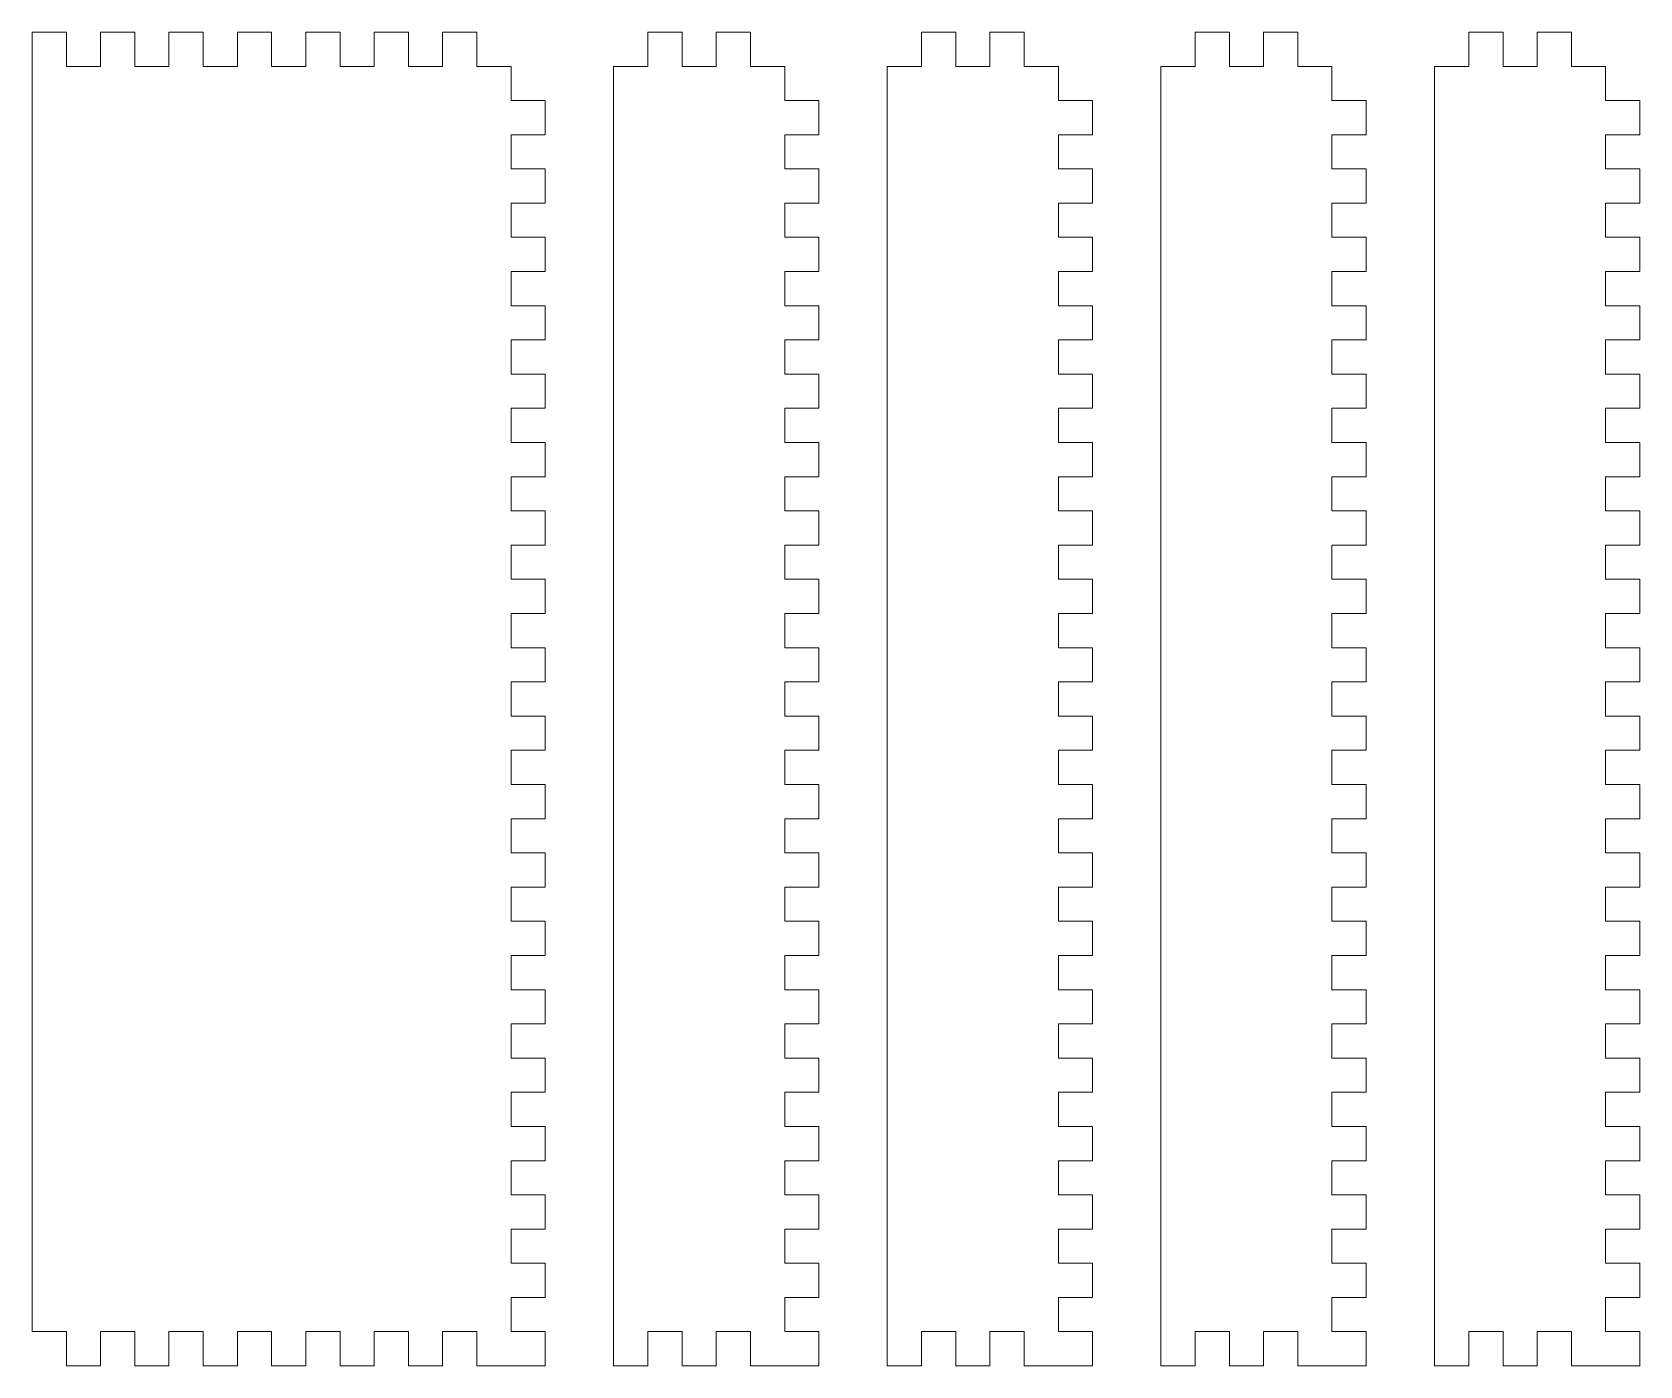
# Model space of a CAD drawing. Header units: centimetres. Extents: x -29.6 to 15.4, y -14.5 to 14.3.
# Drawn here: x -29.58 to -12.66, y -14.51 to -0.47 of the extents above; entities that cross this region are included whole.
import ezdxf

# ---------------------------------------------------------------- set-up
doc = ezdxf.new("R2010")
doc.units = ezdxf.units.CM
doc.header["$MEASUREMENT"] = 0

msp = doc.modelspace()

# ---------------------------------------------------------------- linework, layer by layer
at = {"lineweight": 9}
for points in [[(-29.21691, -0.46934), (-29.21691, -0.46934), (-29.57692, -0.46934), (-29.57692, -0.46934)], [(-29.57692, -0.46934), (-29.57692, -0.46934), (-29.57692, -14.14942), (-29.57692, -14.14942)], [(-29.21691, -0.82934), (-29.21691, -0.82934), (-29.21691, -0.46934), (-29.21691, -0.46934)], [(-28.49691, -0.46934), (-28.49691, -0.46934), (-28.85691, -0.46934), (-28.85691, -0.46934)], [(-28.85691, -0.46934), (-28.85691, -0.46934), (-28.85691, -0.82934), (-28.85691, -0.82934)], [(-28.49691, -0.82934), (-28.49691, -0.82934), (-28.49691, -0.46934), (-28.49691, -0.46934)], [(-27.7769, -0.46934), (-27.7769, -0.46934), (-28.13691, -0.46934), (-28.13691, -0.46934)], [(-28.13691, -0.46934), (-28.13691, -0.46934), (-28.13691, -0.82934), (-28.13691, -0.82934)], [(-27.7769, -0.82934), (-27.7769, -0.82934), (-27.7769, -0.46934), (-27.7769, -0.46934)], [(-27.0569, -0.46934), (-27.0569, -0.46934), (-27.4169, -0.46934), (-27.4169, -0.46934)], [(-27.4169, -0.46934), (-27.4169, -0.46934), (-27.4169, -0.82934), (-27.4169, -0.82934)], [(-27.0569, -0.82934), (-27.0569, -0.82934), (-27.0569, -0.46934), (-27.0569, -0.46934)], [(-26.3369, -0.46934), (-26.3369, -0.46934), (-26.6969, -0.46934), (-26.6969, -0.46934)], [(-26.6969, -0.46934), (-26.6969, -0.46934), (-26.6969, -0.82934), (-26.6969, -0.82934)], [(-26.3369, -0.82934), (-26.3369, -0.82934), (-26.3369, -0.46934), (-26.3369, -0.46934)], [(-25.61689, -0.46934), (-25.61689, -0.46934), (-25.97689, -0.46934), (-25.97689, -0.46934)], [(-25.97689, -0.46934), (-25.97689, -0.46934), (-25.97689, -0.82934), (-25.97689, -0.82934)], [(-25.61689, -0.82934), (-25.61689, -0.82934), (-25.61689, -0.46934), (-25.61689, -0.46934)], [(-24.89689, -0.46934), (-24.89689, -0.46934), (-25.25689, -0.46934), (-25.25689, -0.46934)], [(-25.25689, -0.46934), (-25.25689, -0.46934), (-25.25689, -0.82934), (-25.25689, -0.82934)], [(-24.89689, -0.82934), (-24.89689, -0.82934), (-24.89689, -0.46934), (-24.89689, -0.46934)], [(-22.73687, -0.46934), (-22.73687, -0.46934), (-23.09687, -0.46934), (-23.09687, -0.46934)], [(-23.09687, -0.46934), (-23.09687, -0.46934), (-23.09687, -0.82934), (-23.09687, -0.82934)], [(-22.73687, -0.82934), (-22.73687, -0.82934), (-22.73687, -0.46934), (-22.73687, -0.46934)], [(-22.01687, -0.46934), (-22.01687, -0.46934), (-22.37687, -0.46934), (-22.37687, -0.46934)], [(-22.37687, -0.46934), (-22.37687, -0.46934), (-22.37687, -0.82934), (-22.37687, -0.82934)], [(-22.01687, -0.82934), (-22.01687, -0.82934), (-22.01687, -0.46934), (-22.01687, -0.46934)], [(-19.85685, -0.46934), (-19.85685, -0.46934), (-20.21686, -0.46934), (-20.21686, -0.46934)], [(-20.21686, -0.46934), (-20.21686, -0.46934), (-20.21686, -0.82934), (-20.21686, -0.82934)], [(-19.85685, -0.82934), (-19.85685, -0.82934), (-19.85685, -0.46934), (-19.85685, -0.46934)], [(-19.13685, -0.46934), (-19.13685, -0.46934), (-19.49685, -0.46934), (-19.49685, -0.46934)], [(-19.49685, -0.46934), (-19.49685, -0.46934), (-19.49685, -0.82934), (-19.49685, -0.82934)], [(-19.13685, -0.82934), (-19.13685, -0.82934), (-19.13685, -0.46934), (-19.13685, -0.46934)], [(-16.97684, -0.46934), (-16.97684, -0.46934), (-17.33684, -0.46934), (-17.33684, -0.46934)], [(-17.33684, -0.46934), (-17.33684, -0.46934), (-17.33684, -0.82934), (-17.33684, -0.82934)], [(-16.97684, -0.82934), (-16.97684, -0.82934), (-16.97684, -0.46934), (-16.97684, -0.46934)], [(-16.25683, -0.46934), (-16.25683, -0.46934), (-16.61683, -0.46934), (-16.61683, -0.46934)], [(-16.61683, -0.46934), (-16.61683, -0.46934), (-16.61683, -0.82934), (-16.61683, -0.82934)], [(-16.25683, -0.82934), (-16.25683, -0.82934), (-16.25683, -0.46934), (-16.25683, -0.46934)], [(-14.09682, -0.46934), (-14.09682, -0.46934), (-14.45682, -0.46934), (-14.45682, -0.46934)], [(-14.45682, -0.46934), (-14.45682, -0.46934), (-14.45682, -0.82934), (-14.45682, -0.82934)], [(-14.09682, -0.82934), (-14.09682, -0.82934), (-14.09682, -0.46934), (-14.09682, -0.46934)], [(-13.37681, -0.46934), (-13.37681, -0.46934), (-13.73682, -0.46934), (-13.73682, -0.46934)], [(-13.73682, -0.46934), (-13.73682, -0.46934), (-13.73682, -0.82934), (-13.73682, -0.82934)], [(-13.37681, -0.82934), (-13.37681, -0.82934), (-13.37681, -0.46934), (-13.37681, -0.46934)], [(-28.85691, -0.82934), (-28.85691, -0.82934), (-29.21691, -0.82934), (-29.21691, -0.82934)], [(-28.13691, -0.82934), (-28.13691, -0.82934), (-28.49691, -0.82934), (-28.49691, -0.82934)], [(-27.4169, -0.82934), (-27.4169, -0.82934), (-27.7769, -0.82934), (-27.7769, -0.82934)], [(-26.6969, -0.82934), (-26.6969, -0.82934), (-27.0569, -0.82934), (-27.0569, -0.82934)], [(-25.97689, -0.82934), (-25.97689, -0.82934), (-26.3369, -0.82934), (-26.3369, -0.82934)], [(-25.25689, -0.82934), (-25.25689, -0.82934), (-25.61689, -0.82934), (-25.61689, -0.82934)], [(-24.53688, -0.82934), (-24.53688, -0.82934), (-24.89689, -0.82934), (-24.89689, -0.82934)], [(-24.53688, -1.18934), (-24.53688, -1.18934), (-24.53688, -0.82934), (-24.53688, -0.82934)], [(-23.09687, -0.82934), (-23.09687, -0.82934), (-23.45688, -0.82934), (-23.45688, -0.82934)], [(-23.45688, -0.82934), (-23.45688, -0.82934), (-23.45688, -14.50943), (-23.45688, -14.50943)], [(-22.37687, -0.82934), (-22.37687, -0.82934), (-22.73687, -0.82934), (-22.73687, -0.82934)], [(-21.65687, -0.82934), (-21.65687, -0.82934), (-22.01687, -0.82934), (-22.01687, -0.82934)], [(-21.65687, -1.18934), (-21.65687, -1.18934), (-21.65687, -0.82934), (-21.65687, -0.82934)], [(-20.21686, -0.82934), (-20.21686, -0.82934), (-20.57686, -0.82934), (-20.57686, -0.82934)], [(-20.57686, -0.82934), (-20.57686, -0.82934), (-20.57686, -14.50943), (-20.57686, -14.50943)], [(-19.49685, -0.82934), (-19.49685, -0.82934), (-19.85685, -0.82934), (-19.85685, -0.82934)], [(-18.77685, -0.82934), (-18.77685, -0.82934), (-19.13685, -0.82934), (-19.13685, -0.82934)], [(-18.77685, -1.18934), (-18.77685, -1.18934), (-18.77685, -0.82934), (-18.77685, -0.82934)], [(-17.33684, -0.82934), (-17.33684, -0.82934), (-17.69684, -0.82934), (-17.69684, -0.82934)], [(-17.69684, -0.82934), (-17.69684, -0.82934), (-17.69684, -14.50943), (-17.69684, -14.50943)], [(-16.61683, -0.82934), (-16.61683, -0.82934), (-16.97684, -0.82934), (-16.97684, -0.82934)], [(-15.89683, -0.82934), (-15.89683, -0.82934), (-16.25683, -0.82934), (-16.25683, -0.82934)], [(-15.89683, -1.18934), (-15.89683, -1.18934), (-15.89683, -0.82934), (-15.89683, -0.82934)], [(-14.45682, -0.82934), (-14.45682, -0.82934), (-14.81682, -0.82934), (-14.81682, -0.82934)], [(-14.81682, -0.82934), (-14.81682, -0.82934), (-14.81682, -14.50943), (-14.81682, -14.50943)], [(-13.73682, -0.82934), (-13.73682, -0.82934), (-14.09682, -0.82934), (-14.09682, -0.82934)], [(-13.01681, -0.82934), (-13.01681, -0.82934), (-13.37681, -0.82934), (-13.37681, -0.82934)], [(-13.01681, -1.18934), (-13.01681, -1.18934), (-13.01681, -0.82934), (-13.01681, -0.82934)], [(-24.17688, -1.18934), (-24.17688, -1.18934), (-24.53688, -1.18934), (-24.53688, -1.18934)], [(-24.17688, -1.54934), (-24.17688, -1.54934), (-24.17688, -1.18934), (-24.17688, -1.18934)], [(-21.29686, -1.18934), (-21.29686, -1.18934), (-21.65687, -1.18934), (-21.65687, -1.18934)], [(-21.29686, -1.54934), (-21.29686, -1.54934), (-21.29686, -1.18934), (-21.29686, -1.18934)], [(-18.41685, -1.18934), (-18.41685, -1.18934), (-18.77685, -1.18934), (-18.77685, -1.18934)], [(-18.41685, -1.54934), (-18.41685, -1.54934), (-18.41685, -1.18934), (-18.41685, -1.18934)], [(-15.53683, -1.18934), (-15.53683, -1.18934), (-15.89683, -1.18934), (-15.89683, -1.18934)], [(-15.53683, -1.54934), (-15.53683, -1.54934), (-15.53683, -1.18934), (-15.53683, -1.18934)], [(-12.65681, -1.18934), (-12.65681, -1.18934), (-13.01681, -1.18934), (-13.01681, -1.18934)], [(-12.65681, -1.54934), (-12.65681, -1.54934), (-12.65681, -1.18934), (-12.65681, -1.18934)], [(-24.53688, -1.90935), (-24.53688, -1.90935), (-24.53688, -1.54934), (-24.53688, -1.54934)], [(-24.53688, -1.54934), (-24.53688, -1.54934), (-24.17688, -1.54934), (-24.17688, -1.54934)], [(-21.65687, -1.90935), (-21.65687, -1.90935), (-21.65687, -1.54934), (-21.65687, -1.54934)], [(-21.65687, -1.54934), (-21.65687, -1.54934), (-21.29686, -1.54934), (-21.29686, -1.54934)], [(-18.77685, -1.90935), (-18.77685, -1.90935), (-18.77685, -1.54934), (-18.77685, -1.54934)], [(-18.77685, -1.54934), (-18.77685, -1.54934), (-18.41685, -1.54934), (-18.41685, -1.54934)], [(-15.89683, -1.90935), (-15.89683, -1.90935), (-15.89683, -1.54934), (-15.89683, -1.54934)], [(-15.89683, -1.54934), (-15.89683, -1.54934), (-15.53683, -1.54934), (-15.53683, -1.54934)], [(-13.01681, -1.90935), (-13.01681, -1.90935), (-13.01681, -1.54934), (-13.01681, -1.54934)], [(-13.01681, -1.54934), (-13.01681, -1.54934), (-12.65681, -1.54934), (-12.65681, -1.54934)], [(-24.17688, -1.90935), (-24.17688, -1.90935), (-24.53688, -1.90935), (-24.53688, -1.90935)], [(-24.17688, -2.26935), (-24.17688, -2.26935), (-24.17688, -1.90935), (-24.17688, -1.90935)], [(-21.29686, -1.90935), (-21.29686, -1.90935), (-21.65687, -1.90935), (-21.65687, -1.90935)], [(-21.29686, -2.26935), (-21.29686, -2.26935), (-21.29686, -1.90935), (-21.29686, -1.90935)], [(-18.41685, -1.90935), (-18.41685, -1.90935), (-18.77685, -1.90935), (-18.77685, -1.90935)], [(-18.41685, -2.26935), (-18.41685, -2.26935), (-18.41685, -1.90935), (-18.41685, -1.90935)], [(-15.53683, -1.90935), (-15.53683, -1.90935), (-15.89683, -1.90935), (-15.89683, -1.90935)], [(-15.53683, -2.26935), (-15.53683, -2.26935), (-15.53683, -1.90935), (-15.53683, -1.90935)], [(-12.65681, -1.90935), (-12.65681, -1.90935), (-13.01681, -1.90935), (-13.01681, -1.90935)], [(-12.65681, -2.26935), (-12.65681, -2.26935), (-12.65681, -1.90935), (-12.65681, -1.90935)], [(-24.53688, -2.62935), (-24.53688, -2.62935), (-24.53688, -2.26935), (-24.53688, -2.26935)], [(-24.53688, -2.26935), (-24.53688, -2.26935), (-24.17688, -2.26935), (-24.17688, -2.26935)], [(-21.65687, -2.62935), (-21.65687, -2.62935), (-21.65687, -2.26935), (-21.65687, -2.26935)], [(-21.65687, -2.26935), (-21.65687, -2.26935), (-21.29686, -2.26935), (-21.29686, -2.26935)], [(-18.77685, -2.62935), (-18.77685, -2.62935), (-18.77685, -2.26935), (-18.77685, -2.26935)], [(-18.77685, -2.26935), (-18.77685, -2.26935), (-18.41685, -2.26935), (-18.41685, -2.26935)], [(-15.89683, -2.62935), (-15.89683, -2.62935), (-15.89683, -2.26935), (-15.89683, -2.26935)], [(-15.89683, -2.26935), (-15.89683, -2.26935), (-15.53683, -2.26935), (-15.53683, -2.26935)], [(-13.01681, -2.62935), (-13.01681, -2.62935), (-13.01681, -2.26935), (-13.01681, -2.26935)], [(-13.01681, -2.26935), (-13.01681, -2.26935), (-12.65681, -2.26935), (-12.65681, -2.26935)], [(-24.17688, -2.62935), (-24.17688, -2.62935), (-24.53688, -2.62935), (-24.53688, -2.62935)], [(-24.17688, -2.98935), (-24.17688, -2.98935), (-24.17688, -2.62935), (-24.17688, -2.62935)], [(-21.29686, -2.62935), (-21.29686, -2.62935), (-21.65687, -2.62935), (-21.65687, -2.62935)], [(-21.29686, -2.98935), (-21.29686, -2.98935), (-21.29686, -2.62935), (-21.29686, -2.62935)], [(-18.41685, -2.62935), (-18.41685, -2.62935), (-18.77685, -2.62935), (-18.77685, -2.62935)], [(-18.41685, -2.98935), (-18.41685, -2.98935), (-18.41685, -2.62935), (-18.41685, -2.62935)], [(-15.53683, -2.62935), (-15.53683, -2.62935), (-15.89683, -2.62935), (-15.89683, -2.62935)], [(-15.53683, -2.98935), (-15.53683, -2.98935), (-15.53683, -2.62935), (-15.53683, -2.62935)], [(-12.65681, -2.62935), (-12.65681, -2.62935), (-13.01681, -2.62935), (-13.01681, -2.62935)], [(-12.65681, -2.98935), (-12.65681, -2.98935), (-12.65681, -2.62935), (-12.65681, -2.62935)], [(-24.53688, -3.34936), (-24.53688, -3.34936), (-24.53688, -2.98935), (-24.53688, -2.98935)], [(-24.53688, -2.98935), (-24.53688, -2.98935), (-24.17688, -2.98935), (-24.17688, -2.98935)], [(-21.65687, -3.34936), (-21.65687, -3.34936), (-21.65687, -2.98935), (-21.65687, -2.98935)], [(-21.65687, -2.98935), (-21.65687, -2.98935), (-21.29686, -2.98935), (-21.29686, -2.98935)], [(-18.77685, -3.34936), (-18.77685, -3.34936), (-18.77685, -2.98935), (-18.77685, -2.98935)], [(-18.77685, -2.98935), (-18.77685, -2.98935), (-18.41685, -2.98935), (-18.41685, -2.98935)], [(-15.89683, -3.34936), (-15.89683, -3.34936), (-15.89683, -2.98935), (-15.89683, -2.98935)], [(-15.89683, -2.98935), (-15.89683, -2.98935), (-15.53683, -2.98935), (-15.53683, -2.98935)], [(-13.01681, -3.34936), (-13.01681, -3.34936), (-13.01681, -2.98935), (-13.01681, -2.98935)], [(-13.01681, -2.98935), (-13.01681, -2.98935), (-12.65681, -2.98935), (-12.65681, -2.98935)], [(-24.17688, -3.34936), (-24.17688, -3.34936), (-24.53688, -3.34936), (-24.53688, -3.34936)], [(-24.17688, -3.70936), (-24.17688, -3.70936), (-24.17688, -3.34936), (-24.17688, -3.34936)], [(-21.29686, -3.34936), (-21.29686, -3.34936), (-21.65687, -3.34936), (-21.65687, -3.34936)], [(-21.29686, -3.70936), (-21.29686, -3.70936), (-21.29686, -3.34936), (-21.29686, -3.34936)], [(-18.41685, -3.34936), (-18.41685, -3.34936), (-18.77685, -3.34936), (-18.77685, -3.34936)], [(-18.41685, -3.70936), (-18.41685, -3.70936), (-18.41685, -3.34936), (-18.41685, -3.34936)], [(-15.53683, -3.34936), (-15.53683, -3.34936), (-15.89683, -3.34936), (-15.89683, -3.34936)], [(-15.53683, -3.70936), (-15.53683, -3.70936), (-15.53683, -3.34936), (-15.53683, -3.34936)], [(-12.65681, -3.34936), (-12.65681, -3.34936), (-13.01681, -3.34936), (-13.01681, -3.34936)], [(-12.65681, -3.70936), (-12.65681, -3.70936), (-12.65681, -3.34936), (-12.65681, -3.34936)], [(-24.53688, -4.06936), (-24.53688, -4.06936), (-24.53688, -3.70936), (-24.53688, -3.70936)], [(-24.53688, -3.70936), (-24.53688, -3.70936), (-24.17688, -3.70936), (-24.17688, -3.70936)], [(-21.65687, -4.06936), (-21.65687, -4.06936), (-21.65687, -3.70936), (-21.65687, -3.70936)], [(-21.65687, -3.70936), (-21.65687, -3.70936), (-21.29686, -3.70936), (-21.29686, -3.70936)], [(-18.77685, -4.06936), (-18.77685, -4.06936), (-18.77685, -3.70936), (-18.77685, -3.70936)], [(-18.77685, -3.70936), (-18.77685, -3.70936), (-18.41685, -3.70936), (-18.41685, -3.70936)], [(-15.89683, -4.06936), (-15.89683, -4.06936), (-15.89683, -3.70936), (-15.89683, -3.70936)], [(-15.89683, -3.70936), (-15.89683, -3.70936), (-15.53683, -3.70936), (-15.53683, -3.70936)], [(-13.01681, -4.06936), (-13.01681, -4.06936), (-13.01681, -3.70936), (-13.01681, -3.70936)], [(-13.01681, -3.70936), (-13.01681, -3.70936), (-12.65681, -3.70936), (-12.65681, -3.70936)], [(-24.17688, -4.06936), (-24.17688, -4.06936), (-24.53688, -4.06936), (-24.53688, -4.06936)], [(-24.17688, -4.42936), (-24.17688, -4.42936), (-24.17688, -4.06936), (-24.17688, -4.06936)], [(-21.29686, -4.06936), (-21.29686, -4.06936), (-21.65687, -4.06936), (-21.65687, -4.06936)], [(-21.29686, -4.42936), (-21.29686, -4.42936), (-21.29686, -4.06936), (-21.29686, -4.06936)], [(-18.41685, -4.06936), (-18.41685, -4.06936), (-18.77685, -4.06936), (-18.77685, -4.06936)], [(-18.41685, -4.42936), (-18.41685, -4.42936), (-18.41685, -4.06936), (-18.41685, -4.06936)], [(-15.53683, -4.06936), (-15.53683, -4.06936), (-15.89683, -4.06936), (-15.89683, -4.06936)], [(-15.53683, -4.42936), (-15.53683, -4.42936), (-15.53683, -4.06936), (-15.53683, -4.06936)], [(-12.65681, -4.06936), (-12.65681, -4.06936), (-13.01681, -4.06936), (-13.01681, -4.06936)], [(-12.65681, -4.42936), (-12.65681, -4.42936), (-12.65681, -4.06936), (-12.65681, -4.06936)], [(-24.53688, -4.78936), (-24.53688, -4.78936), (-24.53688, -4.42936), (-24.53688, -4.42936)], [(-24.53688, -4.42936), (-24.53688, -4.42936), (-24.17688, -4.42936), (-24.17688, -4.42936)], [(-21.65687, -4.78936), (-21.65687, -4.78936), (-21.65687, -4.42936), (-21.65687, -4.42936)], [(-21.65687, -4.42936), (-21.65687, -4.42936), (-21.29686, -4.42936), (-21.29686, -4.42936)], [(-18.77685, -4.78936), (-18.77685, -4.78936), (-18.77685, -4.42936), (-18.77685, -4.42936)], [(-18.77685, -4.42936), (-18.77685, -4.42936), (-18.41685, -4.42936), (-18.41685, -4.42936)], [(-15.89683, -4.78936), (-15.89683, -4.78936), (-15.89683, -4.42936), (-15.89683, -4.42936)], [(-15.89683, -4.42936), (-15.89683, -4.42936), (-15.53683, -4.42936), (-15.53683, -4.42936)], [(-13.01681, -4.78936), (-13.01681, -4.78936), (-13.01681, -4.42936), (-13.01681, -4.42936)], [(-13.01681, -4.42936), (-13.01681, -4.42936), (-12.65681, -4.42936), (-12.65681, -4.42936)], [(-24.17688, -4.78936), (-24.17688, -4.78936), (-24.53688, -4.78936), (-24.53688, -4.78936)], [(-24.17688, -5.14937), (-24.17688, -5.14937), (-24.17688, -4.78936), (-24.17688, -4.78936)], [(-21.29686, -4.78936), (-21.29686, -4.78936), (-21.65687, -4.78936), (-21.65687, -4.78936)], [(-21.29686, -5.14937), (-21.29686, -5.14937), (-21.29686, -4.78936), (-21.29686, -4.78936)], [(-18.41685, -4.78936), (-18.41685, -4.78936), (-18.77685, -4.78936), (-18.77685, -4.78936)], [(-18.41685, -5.14937), (-18.41685, -5.14937), (-18.41685, -4.78936), (-18.41685, -4.78936)], [(-15.53683, -4.78936), (-15.53683, -4.78936), (-15.89683, -4.78936), (-15.89683, -4.78936)], [(-15.53683, -5.14937), (-15.53683, -5.14937), (-15.53683, -4.78936), (-15.53683, -4.78936)], [(-12.65681, -4.78936), (-12.65681, -4.78936), (-13.01681, -4.78936), (-13.01681, -4.78936)], [(-12.65681, -5.14937), (-12.65681, -5.14937), (-12.65681, -4.78936), (-12.65681, -4.78936)], [(-24.53688, -5.50937), (-24.53688, -5.50937), (-24.53688, -5.14937), (-24.53688, -5.14937)], [(-24.53688, -5.14937), (-24.53688, -5.14937), (-24.17688, -5.14937), (-24.17688, -5.14937)], [(-21.65687, -5.50937), (-21.65687, -5.50937), (-21.65687, -5.14937), (-21.65687, -5.14937)], [(-21.65687, -5.14937), (-21.65687, -5.14937), (-21.29686, -5.14937), (-21.29686, -5.14937)], [(-18.77685, -5.50937), (-18.77685, -5.50937), (-18.77685, -5.14937), (-18.77685, -5.14937)], [(-18.77685, -5.14937), (-18.77685, -5.14937), (-18.41685, -5.14937), (-18.41685, -5.14937)], [(-15.89683, -5.50937), (-15.89683, -5.50937), (-15.89683, -5.14937), (-15.89683, -5.14937)], [(-15.89683, -5.14937), (-15.89683, -5.14937), (-15.53683, -5.14937), (-15.53683, -5.14937)], [(-13.01681, -5.50937), (-13.01681, -5.50937), (-13.01681, -5.14937), (-13.01681, -5.14937)], [(-13.01681, -5.14937), (-13.01681, -5.14937), (-12.65681, -5.14937), (-12.65681, -5.14937)], [(-24.17688, -5.50937), (-24.17688, -5.50937), (-24.53688, -5.50937), (-24.53688, -5.50937)], [(-24.17688, -5.86937), (-24.17688, -5.86937), (-24.17688, -5.50937), (-24.17688, -5.50937)], [(-21.29686, -5.50937), (-21.29686, -5.50937), (-21.65687, -5.50937), (-21.65687, -5.50937)], [(-21.29686, -5.86937), (-21.29686, -5.86937), (-21.29686, -5.50937), (-21.29686, -5.50937)], [(-18.41685, -5.50937), (-18.41685, -5.50937), (-18.77685, -5.50937), (-18.77685, -5.50937)], [(-18.41685, -5.86937), (-18.41685, -5.86937), (-18.41685, -5.50937), (-18.41685, -5.50937)], [(-15.53683, -5.50937), (-15.53683, -5.50937), (-15.89683, -5.50937), (-15.89683, -5.50937)], [(-15.53683, -5.86937), (-15.53683, -5.86937), (-15.53683, -5.50937), (-15.53683, -5.50937)], [(-12.65681, -5.50937), (-12.65681, -5.50937), (-13.01681, -5.50937), (-13.01681, -5.50937)], [(-12.65681, -5.86937), (-12.65681, -5.86937), (-12.65681, -5.50937), (-12.65681, -5.50937)], [(-24.53688, -6.22937), (-24.53688, -6.22937), (-24.53688, -5.86937), (-24.53688, -5.86937)], [(-24.53688, -5.86937), (-24.53688, -5.86937), (-24.17688, -5.86937), (-24.17688, -5.86937)], [(-21.65687, -6.22937), (-21.65687, -6.22937), (-21.65687, -5.86937), (-21.65687, -5.86937)], [(-21.65687, -5.86937), (-21.65687, -5.86937), (-21.29686, -5.86937), (-21.29686, -5.86937)], [(-18.77685, -6.22937), (-18.77685, -6.22937), (-18.77685, -5.86937), (-18.77685, -5.86937)], [(-18.77685, -5.86937), (-18.77685, -5.86937), (-18.41685, -5.86937), (-18.41685, -5.86937)], [(-15.89683, -6.22937), (-15.89683, -6.22937), (-15.89683, -5.86937), (-15.89683, -5.86937)], [(-15.89683, -5.86937), (-15.89683, -5.86937), (-15.53683, -5.86937), (-15.53683, -5.86937)], [(-13.01681, -6.22937), (-13.01681, -6.22937), (-13.01681, -5.86937), (-13.01681, -5.86937)], [(-13.01681, -5.86937), (-13.01681, -5.86937), (-12.65681, -5.86937), (-12.65681, -5.86937)], [(-24.17688, -6.22937), (-24.17688, -6.22937), (-24.53688, -6.22937), (-24.53688, -6.22937)], [(-24.17688, -6.58938), (-24.17688, -6.58938), (-24.17688, -6.22937), (-24.17688, -6.22937)], [(-21.29686, -6.22937), (-21.29686, -6.22937), (-21.65687, -6.22937), (-21.65687, -6.22937)], [(-21.29686, -6.58938), (-21.29686, -6.58938), (-21.29686, -6.22937), (-21.29686, -6.22937)], [(-18.41685, -6.22937), (-18.41685, -6.22937), (-18.77685, -6.22937), (-18.77685, -6.22937)], [(-18.41685, -6.58938), (-18.41685, -6.58938), (-18.41685, -6.22937), (-18.41685, -6.22937)], [(-15.53683, -6.22937), (-15.53683, -6.22937), (-15.89683, -6.22937), (-15.89683, -6.22937)], [(-15.53683, -6.58938), (-15.53683, -6.58938), (-15.53683, -6.22937), (-15.53683, -6.22937)], [(-12.65681, -6.22937), (-12.65681, -6.22937), (-13.01681, -6.22937), (-13.01681, -6.22937)], [(-12.65681, -6.58938), (-12.65681, -6.58938), (-12.65681, -6.22937), (-12.65681, -6.22937)], [(-24.53688, -6.94938), (-24.53688, -6.94938), (-24.53688, -6.58938), (-24.53688, -6.58938)], [(-24.53688, -6.58938), (-24.53688, -6.58938), (-24.17688, -6.58938), (-24.17688, -6.58938)], [(-21.65687, -6.94938), (-21.65687, -6.94938), (-21.65687, -6.58938), (-21.65687, -6.58938)], [(-21.65687, -6.58938), (-21.65687, -6.58938), (-21.29686, -6.58938), (-21.29686, -6.58938)], [(-18.77685, -6.94938), (-18.77685, -6.94938), (-18.77685, -6.58938), (-18.77685, -6.58938)], [(-18.77685, -6.58938), (-18.77685, -6.58938), (-18.41685, -6.58938), (-18.41685, -6.58938)], [(-15.89683, -6.94938), (-15.89683, -6.94938), (-15.89683, -6.58938), (-15.89683, -6.58938)], [(-15.89683, -6.58938), (-15.89683, -6.58938), (-15.53683, -6.58938), (-15.53683, -6.58938)], [(-13.01681, -6.94938), (-13.01681, -6.94938), (-13.01681, -6.58938), (-13.01681, -6.58938)], [(-13.01681, -6.58938), (-13.01681, -6.58938), (-12.65681, -6.58938), (-12.65681, -6.58938)], [(-24.17688, -6.94938), (-24.17688, -6.94938), (-24.53688, -6.94938), (-24.53688, -6.94938)], [(-24.17688, -7.30938), (-24.17688, -7.30938), (-24.17688, -6.94938), (-24.17688, -6.94938)], [(-21.29686, -6.94938), (-21.29686, -6.94938), (-21.65687, -6.94938), (-21.65687, -6.94938)], [(-21.29686, -7.30938), (-21.29686, -7.30938), (-21.29686, -6.94938), (-21.29686, -6.94938)], [(-18.41685, -6.94938), (-18.41685, -6.94938), (-18.77685, -6.94938), (-18.77685, -6.94938)], [(-18.41685, -7.30938), (-18.41685, -7.30938), (-18.41685, -6.94938), (-18.41685, -6.94938)], [(-15.53683, -6.94938), (-15.53683, -6.94938), (-15.89683, -6.94938), (-15.89683, -6.94938)], [(-15.53683, -7.30938), (-15.53683, -7.30938), (-15.53683, -6.94938), (-15.53683, -6.94938)], [(-12.65681, -6.94938), (-12.65681, -6.94938), (-13.01681, -6.94938), (-13.01681, -6.94938)], [(-12.65681, -7.30938), (-12.65681, -7.30938), (-12.65681, -6.94938), (-12.65681, -6.94938)], [(-24.53688, -7.66938), (-24.53688, -7.66938), (-24.53688, -7.30938), (-24.53688, -7.30938)], [(-24.53688, -7.30938), (-24.53688, -7.30938), (-24.17688, -7.30938), (-24.17688, -7.30938)], [(-21.65687, -7.66938), (-21.65687, -7.66938), (-21.65687, -7.30938), (-21.65687, -7.30938)], [(-21.65687, -7.30938), (-21.65687, -7.30938), (-21.29686, -7.30938), (-21.29686, -7.30938)], [(-18.77685, -7.66938), (-18.77685, -7.66938), (-18.77685, -7.30938), (-18.77685, -7.30938)], [(-18.77685, -7.30938), (-18.77685, -7.30938), (-18.41685, -7.30938), (-18.41685, -7.30938)], [(-15.89683, -7.66938), (-15.89683, -7.66938), (-15.89683, -7.30938), (-15.89683, -7.30938)], [(-15.89683, -7.30938), (-15.89683, -7.30938), (-15.53683, -7.30938), (-15.53683, -7.30938)], [(-13.01681, -7.66938), (-13.01681, -7.66938), (-13.01681, -7.30938), (-13.01681, -7.30938)], [(-13.01681, -7.30938), (-13.01681, -7.30938), (-12.65681, -7.30938), (-12.65681, -7.30938)], [(-24.17688, -7.66938), (-24.17688, -7.66938), (-24.53688, -7.66938), (-24.53688, -7.66938)], [(-24.17688, -8.02938), (-24.17688, -8.02938), (-24.17688, -7.66938), (-24.17688, -7.66938)], [(-21.29686, -7.66938), (-21.29686, -7.66938), (-21.65687, -7.66938), (-21.65687, -7.66938)], [(-21.29686, -8.02938), (-21.29686, -8.02938), (-21.29686, -7.66938), (-21.29686, -7.66938)], [(-18.41685, -7.66938), (-18.41685, -7.66938), (-18.77685, -7.66938), (-18.77685, -7.66938)], [(-18.41685, -8.02938), (-18.41685, -8.02938), (-18.41685, -7.66938), (-18.41685, -7.66938)], [(-15.53683, -7.66938), (-15.53683, -7.66938), (-15.89683, -7.66938), (-15.89683, -7.66938)], [(-15.53683, -8.02938), (-15.53683, -8.02938), (-15.53683, -7.66938), (-15.53683, -7.66938)], [(-12.65681, -7.66938), (-12.65681, -7.66938), (-13.01681, -7.66938), (-13.01681, -7.66938)], [(-12.65681, -8.02938), (-12.65681, -8.02938), (-12.65681, -7.66938), (-12.65681, -7.66938)], [(-24.53688, -8.38939), (-24.53688, -8.38939), (-24.53688, -8.02938), (-24.53688, -8.02938)], [(-24.53688, -8.02938), (-24.53688, -8.02938), (-24.17688, -8.02938), (-24.17688, -8.02938)], [(-21.65687, -8.38939), (-21.65687, -8.38939), (-21.65687, -8.02938), (-21.65687, -8.02938)], [(-21.65687, -8.02938), (-21.65687, -8.02938), (-21.29686, -8.02938), (-21.29686, -8.02938)], [(-18.77685, -8.38939), (-18.77685, -8.38939), (-18.77685, -8.02938), (-18.77685, -8.02938)], [(-18.77685, -8.02938), (-18.77685, -8.02938), (-18.41685, -8.02938), (-18.41685, -8.02938)], [(-15.89683, -8.38939), (-15.89683, -8.38939), (-15.89683, -8.02938), (-15.89683, -8.02938)], [(-15.89683, -8.02938), (-15.89683, -8.02938), (-15.53683, -8.02938), (-15.53683, -8.02938)], [(-13.01681, -8.38939), (-13.01681, -8.38939), (-13.01681, -8.02938), (-13.01681, -8.02938)], [(-13.01681, -8.02938), (-13.01681, -8.02938), (-12.65681, -8.02938), (-12.65681, -8.02938)], [(-24.17688, -8.38939), (-24.17688, -8.38939), (-24.53688, -8.38939), (-24.53688, -8.38939)], [(-24.17688, -8.74939), (-24.17688, -8.74939), (-24.17688, -8.38939), (-24.17688, -8.38939)], [(-21.29686, -8.38939), (-21.29686, -8.38939), (-21.65687, -8.38939), (-21.65687, -8.38939)], [(-21.29686, -8.74939), (-21.29686, -8.74939), (-21.29686, -8.38939), (-21.29686, -8.38939)], [(-18.41685, -8.38939), (-18.41685, -8.38939), (-18.77685, -8.38939), (-18.77685, -8.38939)], [(-18.41685, -8.74939), (-18.41685, -8.74939), (-18.41685, -8.38939), (-18.41685, -8.38939)], [(-15.53683, -8.38939), (-15.53683, -8.38939), (-15.89683, -8.38939), (-15.89683, -8.38939)], [(-15.53683, -8.74939), (-15.53683, -8.74939), (-15.53683, -8.38939), (-15.53683, -8.38939)], [(-12.65681, -8.38939), (-12.65681, -8.38939), (-13.01681, -8.38939), (-13.01681, -8.38939)], [(-12.65681, -8.74939), (-12.65681, -8.74939), (-12.65681, -8.38939), (-12.65681, -8.38939)], [(-24.53688, -9.10939), (-24.53688, -9.10939), (-24.53688, -8.74939), (-24.53688, -8.74939)], [(-24.53688, -8.74939), (-24.53688, -8.74939), (-24.17688, -8.74939), (-24.17688, -8.74939)], [(-21.65687, -9.10939), (-21.65687, -9.10939), (-21.65687, -8.74939), (-21.65687, -8.74939)], [(-21.65687, -8.74939), (-21.65687, -8.74939), (-21.29686, -8.74939), (-21.29686, -8.74939)], [(-18.77685, -9.10939), (-18.77685, -9.10939), (-18.77685, -8.74939), (-18.77685, -8.74939)], [(-18.77685, -8.74939), (-18.77685, -8.74939), (-18.41685, -8.74939), (-18.41685, -8.74939)], [(-15.89683, -9.10939), (-15.89683, -9.10939), (-15.89683, -8.74939), (-15.89683, -8.74939)], [(-15.89683, -8.74939), (-15.89683, -8.74939), (-15.53683, -8.74939), (-15.53683, -8.74939)], [(-13.01681, -9.10939), (-13.01681, -9.10939), (-13.01681, -8.74939), (-13.01681, -8.74939)], [(-13.01681, -8.74939), (-13.01681, -8.74939), (-12.65681, -8.74939), (-12.65681, -8.74939)], [(-24.17688, -9.10939), (-24.17688, -9.10939), (-24.53688, -9.10939), (-24.53688, -9.10939)], [(-24.17688, -9.46939), (-24.17688, -9.46939), (-24.17688, -9.10939), (-24.17688, -9.10939)], [(-21.29686, -9.10939), (-21.29686, -9.10939), (-21.65687, -9.10939), (-21.65687, -9.10939)], [(-21.29686, -9.46939), (-21.29686, -9.46939), (-21.29686, -9.10939), (-21.29686, -9.10939)], [(-18.41685, -9.10939), (-18.41685, -9.10939), (-18.77685, -9.10939), (-18.77685, -9.10939)], [(-18.41685, -9.46939), (-18.41685, -9.46939), (-18.41685, -9.10939), (-18.41685, -9.10939)], [(-15.53683, -9.10939), (-15.53683, -9.10939), (-15.89683, -9.10939), (-15.89683, -9.10939)], [(-15.53683, -9.46939), (-15.53683, -9.46939), (-15.53683, -9.10939), (-15.53683, -9.10939)], [(-12.65681, -9.10939), (-12.65681, -9.10939), (-13.01681, -9.10939), (-13.01681, -9.10939)], [(-12.65681, -9.46939), (-12.65681, -9.46939), (-12.65681, -9.10939), (-12.65681, -9.10939)], [(-24.53688, -9.8294), (-24.53688, -9.8294), (-24.53688, -9.46939), (-24.53688, -9.46939)], [(-24.53688, -9.46939), (-24.53688, -9.46939), (-24.17688, -9.46939), (-24.17688, -9.46939)], [(-21.65687, -9.8294), (-21.65687, -9.8294), (-21.65687, -9.46939), (-21.65687, -9.46939)], [(-21.65687, -9.46939), (-21.65687, -9.46939), (-21.29686, -9.46939), (-21.29686, -9.46939)], [(-18.77685, -9.8294), (-18.77685, -9.8294), (-18.77685, -9.46939), (-18.77685, -9.46939)], [(-18.77685, -9.46939), (-18.77685, -9.46939), (-18.41685, -9.46939), (-18.41685, -9.46939)], [(-15.89683, -9.8294), (-15.89683, -9.8294), (-15.89683, -9.46939), (-15.89683, -9.46939)], [(-15.89683, -9.46939), (-15.89683, -9.46939), (-15.53683, -9.46939), (-15.53683, -9.46939)], [(-13.01681, -9.8294), (-13.01681, -9.8294), (-13.01681, -9.46939), (-13.01681, -9.46939)], [(-13.01681, -9.46939), (-13.01681, -9.46939), (-12.65681, -9.46939), (-12.65681, -9.46939)], [(-24.17688, -9.8294), (-24.17688, -9.8294), (-24.53688, -9.8294), (-24.53688, -9.8294)], [(-24.17688, -10.1894), (-24.17688, -10.1894), (-24.17688, -9.8294), (-24.17688, -9.8294)], [(-21.29686, -9.8294), (-21.29686, -9.8294), (-21.65687, -9.8294), (-21.65687, -9.8294)], [(-21.29686, -10.1894), (-21.29686, -10.1894), (-21.29686, -9.8294), (-21.29686, -9.8294)], [(-18.41685, -9.8294), (-18.41685, -9.8294), (-18.77685, -9.8294), (-18.77685, -9.8294)], [(-18.41685, -10.1894), (-18.41685, -10.1894), (-18.41685, -9.8294), (-18.41685, -9.8294)], [(-15.53683, -9.8294), (-15.53683, -9.8294), (-15.89683, -9.8294), (-15.89683, -9.8294)], [(-15.53683, -10.1894), (-15.53683, -10.1894), (-15.53683, -9.8294), (-15.53683, -9.8294)], [(-12.65681, -9.8294), (-12.65681, -9.8294), (-13.01681, -9.8294), (-13.01681, -9.8294)], [(-12.65681, -10.1894), (-12.65681, -10.1894), (-12.65681, -9.8294), (-12.65681, -9.8294)], [(-24.53688, -10.5494), (-24.53688, -10.5494), (-24.53688, -10.1894), (-24.53688, -10.1894)], [(-24.53688, -10.1894), (-24.53688, -10.1894), (-24.17688, -10.1894), (-24.17688, -10.1894)], [(-21.65687, -10.5494), (-21.65687, -10.5494), (-21.65687, -10.1894), (-21.65687, -10.1894)], [(-21.65687, -10.1894), (-21.65687, -10.1894), (-21.29686, -10.1894), (-21.29686, -10.1894)], [(-18.77685, -10.5494), (-18.77685, -10.5494), (-18.77685, -10.1894), (-18.77685, -10.1894)], [(-18.77685, -10.1894), (-18.77685, -10.1894), (-18.41685, -10.1894), (-18.41685, -10.1894)], [(-15.89683, -10.5494), (-15.89683, -10.5494), (-15.89683, -10.1894), (-15.89683, -10.1894)], [(-15.89683, -10.1894), (-15.89683, -10.1894), (-15.53683, -10.1894), (-15.53683, -10.1894)], [(-13.01681, -10.5494), (-13.01681, -10.5494), (-13.01681, -10.1894), (-13.01681, -10.1894)], [(-13.01681, -10.1894), (-13.01681, -10.1894), (-12.65681, -10.1894), (-12.65681, -10.1894)], [(-24.17688, -10.5494), (-24.17688, -10.5494), (-24.53688, -10.5494), (-24.53688, -10.5494)], [(-24.17688, -10.9094), (-24.17688, -10.9094), (-24.17688, -10.5494), (-24.17688, -10.5494)], [(-21.29686, -10.5494), (-21.29686, -10.5494), (-21.65687, -10.5494), (-21.65687, -10.5494)], [(-21.29686, -10.9094), (-21.29686, -10.9094), (-21.29686, -10.5494), (-21.29686, -10.5494)], [(-18.41685, -10.5494), (-18.41685, -10.5494), (-18.77685, -10.5494), (-18.77685, -10.5494)], [(-18.41685, -10.9094), (-18.41685, -10.9094), (-18.41685, -10.5494), (-18.41685, -10.5494)], [(-15.53683, -10.5494), (-15.53683, -10.5494), (-15.89683, -10.5494), (-15.89683, -10.5494)], [(-15.53683, -10.9094), (-15.53683, -10.9094), (-15.53683, -10.5494), (-15.53683, -10.5494)], [(-12.65681, -10.5494), (-12.65681, -10.5494), (-13.01681, -10.5494), (-13.01681, -10.5494)], [(-12.65681, -10.9094), (-12.65681, -10.9094), (-12.65681, -10.5494), (-12.65681, -10.5494)], [(-24.53688, -11.2694), (-24.53688, -11.2694), (-24.53688, -10.9094), (-24.53688, -10.9094)], [(-24.53688, -10.9094), (-24.53688, -10.9094), (-24.17688, -10.9094), (-24.17688, -10.9094)], [(-21.65687, -11.2694), (-21.65687, -11.2694), (-21.65687, -10.9094), (-21.65687, -10.9094)], [(-21.65687, -10.9094), (-21.65687, -10.9094), (-21.29686, -10.9094), (-21.29686, -10.9094)], [(-18.77685, -11.2694), (-18.77685, -11.2694), (-18.77685, -10.9094), (-18.77685, -10.9094)], [(-18.77685, -10.9094), (-18.77685, -10.9094), (-18.41685, -10.9094), (-18.41685, -10.9094)], [(-15.89683, -11.2694), (-15.89683, -11.2694), (-15.89683, -10.9094), (-15.89683, -10.9094)], [(-15.89683, -10.9094), (-15.89683, -10.9094), (-15.53683, -10.9094), (-15.53683, -10.9094)], [(-13.01681, -11.2694), (-13.01681, -11.2694), (-13.01681, -10.9094), (-13.01681, -10.9094)], [(-13.01681, -10.9094), (-13.01681, -10.9094), (-12.65681, -10.9094), (-12.65681, -10.9094)], [(-24.17688, -11.2694), (-24.17688, -11.2694), (-24.53688, -11.2694), (-24.53688, -11.2694)], [(-24.17688, -11.62941), (-24.17688, -11.62941), (-24.17688, -11.2694), (-24.17688, -11.2694)], [(-21.29686, -11.2694), (-21.29686, -11.2694), (-21.65687, -11.2694), (-21.65687, -11.2694)], [(-21.29686, -11.62941), (-21.29686, -11.62941), (-21.29686, -11.2694), (-21.29686, -11.2694)], [(-18.41685, -11.2694), (-18.41685, -11.2694), (-18.77685, -11.2694), (-18.77685, -11.2694)], [(-18.41685, -11.62941), (-18.41685, -11.62941), (-18.41685, -11.2694), (-18.41685, -11.2694)], [(-15.53683, -11.2694), (-15.53683, -11.2694), (-15.89683, -11.2694), (-15.89683, -11.2694)], [(-15.53683, -11.62941), (-15.53683, -11.62941), (-15.53683, -11.2694), (-15.53683, -11.2694)], [(-12.65681, -11.2694), (-12.65681, -11.2694), (-13.01681, -11.2694), (-13.01681, -11.2694)], [(-12.65681, -11.62941), (-12.65681, -11.62941), (-12.65681, -11.2694), (-12.65681, -11.2694)], [(-24.53688, -11.98941), (-24.53688, -11.98941), (-24.53688, -11.62941), (-24.53688, -11.62941)], [(-24.53688, -11.62941), (-24.53688, -11.62941), (-24.17688, -11.62941), (-24.17688, -11.62941)], [(-21.65687, -11.98941), (-21.65687, -11.98941), (-21.65687, -11.62941), (-21.65687, -11.62941)], [(-21.65687, -11.62941), (-21.65687, -11.62941), (-21.29686, -11.62941), (-21.29686, -11.62941)], [(-18.77685, -11.98941), (-18.77685, -11.98941), (-18.77685, -11.62941), (-18.77685, -11.62941)], [(-18.77685, -11.62941), (-18.77685, -11.62941), (-18.41685, -11.62941), (-18.41685, -11.62941)], [(-15.89683, -11.98941), (-15.89683, -11.98941), (-15.89683, -11.62941), (-15.89683, -11.62941)], [(-15.89683, -11.62941), (-15.89683, -11.62941), (-15.53683, -11.62941), (-15.53683, -11.62941)], [(-13.01681, -11.98941), (-13.01681, -11.98941), (-13.01681, -11.62941), (-13.01681, -11.62941)], [(-13.01681, -11.62941), (-13.01681, -11.62941), (-12.65681, -11.62941), (-12.65681, -11.62941)], [(-24.17688, -11.98941), (-24.17688, -11.98941), (-24.53688, -11.98941), (-24.53688, -11.98941)], [(-24.17688, -12.34941), (-24.17688, -12.34941), (-24.17688, -11.98941), (-24.17688, -11.98941)], [(-21.29686, -11.98941), (-21.29686, -11.98941), (-21.65687, -11.98941), (-21.65687, -11.98941)], [(-21.29686, -12.34941), (-21.29686, -12.34941), (-21.29686, -11.98941), (-21.29686, -11.98941)], [(-18.41685, -11.98941), (-18.41685, -11.98941), (-18.77685, -11.98941), (-18.77685, -11.98941)], [(-18.41685, -12.34941), (-18.41685, -12.34941), (-18.41685, -11.98941), (-18.41685, -11.98941)], [(-15.53683, -11.98941), (-15.53683, -11.98941), (-15.89683, -11.98941), (-15.89683, -11.98941)], [(-15.53683, -12.34941), (-15.53683, -12.34941), (-15.53683, -11.98941), (-15.53683, -11.98941)], [(-12.65681, -11.98941), (-12.65681, -11.98941), (-13.01681, -11.98941), (-13.01681, -11.98941)], [(-12.65681, -12.34941), (-12.65681, -12.34941), (-12.65681, -11.98941), (-12.65681, -11.98941)], [(-24.53688, -12.70941), (-24.53688, -12.70941), (-24.53688, -12.34941), (-24.53688, -12.34941)], [(-24.53688, -12.34941), (-24.53688, -12.34941), (-24.17688, -12.34941), (-24.17688, -12.34941)], [(-21.65687, -12.70941), (-21.65687, -12.70941), (-21.65687, -12.34941), (-21.65687, -12.34941)], [(-21.65687, -12.34941), (-21.65687, -12.34941), (-21.29686, -12.34941), (-21.29686, -12.34941)], [(-18.77685, -12.70941), (-18.77685, -12.70941), (-18.77685, -12.34941), (-18.77685, -12.34941)], [(-18.77685, -12.34941), (-18.77685, -12.34941), (-18.41685, -12.34941), (-18.41685, -12.34941)], [(-15.89683, -12.70941), (-15.89683, -12.70941), (-15.89683, -12.34941), (-15.89683, -12.34941)], [(-15.89683, -12.34941), (-15.89683, -12.34941), (-15.53683, -12.34941), (-15.53683, -12.34941)], [(-13.01681, -12.70941), (-13.01681, -12.70941), (-13.01681, -12.34941), (-13.01681, -12.34941)], [(-13.01681, -12.34941), (-13.01681, -12.34941), (-12.65681, -12.34941), (-12.65681, -12.34941)], [(-24.17688, -12.70941), (-24.17688, -12.70941), (-24.53688, -12.70941), (-24.53688, -12.70941)], [(-24.17688, -13.06942), (-24.17688, -13.06942), (-24.17688, -12.70941), (-24.17688, -12.70941)], [(-21.29686, -12.70941), (-21.29686, -12.70941), (-21.65687, -12.70941), (-21.65687, -12.70941)], [(-21.29686, -13.06942), (-21.29686, -13.06942), (-21.29686, -12.70941), (-21.29686, -12.70941)], [(-18.41685, -12.70941), (-18.41685, -12.70941), (-18.77685, -12.70941), (-18.77685, -12.70941)], [(-18.41685, -13.06942), (-18.41685, -13.06942), (-18.41685, -12.70941), (-18.41685, -12.70941)], [(-15.53683, -12.70941), (-15.53683, -12.70941), (-15.89683, -12.70941), (-15.89683, -12.70941)], [(-15.53683, -13.06942), (-15.53683, -13.06942), (-15.53683, -12.70941), (-15.53683, -12.70941)], [(-12.65681, -12.70941), (-12.65681, -12.70941), (-13.01681, -12.70941), (-13.01681, -12.70941)], [(-12.65681, -13.06942), (-12.65681, -13.06942), (-12.65681, -12.70941), (-12.65681, -12.70941)], [(-24.53688, -13.42942), (-24.53688, -13.42942), (-24.53688, -13.06942), (-24.53688, -13.06942)], [(-24.53688, -13.06942), (-24.53688, -13.06942), (-24.17688, -13.06942), (-24.17688, -13.06942)], [(-21.65687, -13.42942), (-21.65687, -13.42942), (-21.65687, -13.06942), (-21.65687, -13.06942)], [(-21.65687, -13.06942), (-21.65687, -13.06942), (-21.29686, -13.06942), (-21.29686, -13.06942)], [(-18.77685, -13.42942), (-18.77685, -13.42942), (-18.77685, -13.06942), (-18.77685, -13.06942)], [(-18.77685, -13.06942), (-18.77685, -13.06942), (-18.41685, -13.06942), (-18.41685, -13.06942)], [(-15.89683, -13.42942), (-15.89683, -13.42942), (-15.89683, -13.06942), (-15.89683, -13.06942)], [(-15.89683, -13.06942), (-15.89683, -13.06942), (-15.53683, -13.06942), (-15.53683, -13.06942)], [(-13.01681, -13.42942), (-13.01681, -13.42942), (-13.01681, -13.06942), (-13.01681, -13.06942)], [(-13.01681, -13.06942), (-13.01681, -13.06942), (-12.65681, -13.06942), (-12.65681, -13.06942)], [(-24.17688, -13.42942), (-24.17688, -13.42942), (-24.53688, -13.42942), (-24.53688, -13.42942)], [(-24.17688, -13.78942), (-24.17688, -13.78942), (-24.17688, -13.42942), (-24.17688, -13.42942)], [(-21.29686, -13.42942), (-21.29686, -13.42942), (-21.65687, -13.42942), (-21.65687, -13.42942)], [(-21.29686, -13.78942), (-21.29686, -13.78942), (-21.29686, -13.42942), (-21.29686, -13.42942)], [(-18.41685, -13.42942), (-18.41685, -13.42942), (-18.77685, -13.42942), (-18.77685, -13.42942)], [(-18.41685, -13.78942), (-18.41685, -13.78942), (-18.41685, -13.42942), (-18.41685, -13.42942)], [(-15.53683, -13.42942), (-15.53683, -13.42942), (-15.89683, -13.42942), (-15.89683, -13.42942)], [(-15.53683, -13.78942), (-15.53683, -13.78942), (-15.53683, -13.42942), (-15.53683, -13.42942)], [(-12.65681, -13.42942), (-12.65681, -13.42942), (-13.01681, -13.42942), (-13.01681, -13.42942)], [(-12.65681, -13.78942), (-12.65681, -13.78942), (-12.65681, -13.42942), (-12.65681, -13.42942)], [(-24.53688, -14.14942), (-24.53688, -14.14942), (-24.53688, -13.78942), (-24.53688, -13.78942)], [(-24.53688, -13.78942), (-24.53688, -13.78942), (-24.17688, -13.78942), (-24.17688, -13.78942)], [(-21.65687, -14.14942), (-21.65687, -14.14942), (-21.65687, -13.78942), (-21.65687, -13.78942)], [(-21.65687, -13.78942), (-21.65687, -13.78942), (-21.29686, -13.78942), (-21.29686, -13.78942)], [(-18.77685, -14.14942), (-18.77685, -14.14942), (-18.77685, -13.78942), (-18.77685, -13.78942)], [(-18.77685, -13.78942), (-18.77685, -13.78942), (-18.41685, -13.78942), (-18.41685, -13.78942)], [(-15.89683, -14.14942), (-15.89683, -14.14942), (-15.89683, -13.78942), (-15.89683, -13.78942)], [(-15.89683, -13.78942), (-15.89683, -13.78942), (-15.53683, -13.78942), (-15.53683, -13.78942)], [(-13.01681, -14.14942), (-13.01681, -14.14942), (-13.01681, -13.78942), (-13.01681, -13.78942)], [(-13.01681, -13.78942), (-13.01681, -13.78942), (-12.65681, -13.78942), (-12.65681, -13.78942)], [(-29.57692, -14.14942), (-29.57692, -14.14942), (-29.21691, -14.14942), (-29.21691, -14.14942)], [(-29.21691, -14.14942), (-29.21691, -14.14942), (-29.21691, -14.50943), (-29.21691, -14.50943)], [(-28.49691, -14.14942), (-28.49691, -14.14942), (-28.85691, -14.14942), (-28.85691, -14.14942)], [(-28.85691, -14.14942), (-28.85691, -14.14942), (-28.85691, -14.50943), (-28.85691, -14.50943)], [(-28.49691, -14.50943), (-28.49691, -14.50943), (-28.49691, -14.14942), (-28.49691, -14.14942)], [(-27.7769, -14.14942), (-27.7769, -14.14942), (-28.13691, -14.14942), (-28.13691, -14.14942)], [(-28.13691, -14.14942), (-28.13691, -14.14942), (-28.13691, -14.50943), (-28.13691, -14.50943)], [(-27.7769, -14.50943), (-27.7769, -14.50943), (-27.7769, -14.14942), (-27.7769, -14.14942)], [(-27.0569, -14.14942), (-27.0569, -14.14942), (-27.4169, -14.14942), (-27.4169, -14.14942)], [(-27.4169, -14.14942), (-27.4169, -14.14942), (-27.4169, -14.50943), (-27.4169, -14.50943)], [(-27.0569, -14.50943), (-27.0569, -14.50943), (-27.0569, -14.14942), (-27.0569, -14.14942)], [(-26.3369, -14.14942), (-26.3369, -14.14942), (-26.6969, -14.14942), (-26.6969, -14.14942)], [(-26.6969, -14.14942), (-26.6969, -14.14942), (-26.6969, -14.50943), (-26.6969, -14.50943)], [(-26.3369, -14.50943), (-26.3369, -14.50943), (-26.3369, -14.14942), (-26.3369, -14.14942)], [(-25.61689, -14.14942), (-25.61689, -14.14942), (-25.97689, -14.14942), (-25.97689, -14.14942)], [(-25.97689, -14.14942), (-25.97689, -14.14942), (-25.97689, -14.50943), (-25.97689, -14.50943)], [(-25.61689, -14.50943), (-25.61689, -14.50943), (-25.61689, -14.14942), (-25.61689, -14.14942)], [(-24.89689, -14.14942), (-24.89689, -14.14942), (-25.25689, -14.14942), (-25.25689, -14.14942)], [(-25.25689, -14.14942), (-25.25689, -14.14942), (-25.25689, -14.50943), (-25.25689, -14.50943)], [(-24.89689, -14.50943), (-24.89689, -14.50943), (-24.89689, -14.14942), (-24.89689, -14.14942)], [(-24.17688, -14.14942), (-24.17688, -14.14942), (-24.53688, -14.14942), (-24.53688, -14.14942)], [(-24.17688, -14.50943), (-24.17688, -14.50943), (-24.17688, -14.14942), (-24.17688, -14.14942)], [(-23.45688, -14.50943), (-23.45688, -14.50943), (-23.45688, -14.14942), (-23.45688, -14.14942)], [(-22.73687, -14.14942), (-22.73687, -14.14942), (-23.09687, -14.14942), (-23.09687, -14.14942)], [(-23.09687, -14.14942), (-23.09687, -14.14942), (-23.09687, -14.50943), (-23.09687, -14.50943)], [(-22.73687, -14.50943), (-22.73687, -14.50943), (-22.73687, -14.14942), (-22.73687, -14.14942)], [(-22.01687, -14.14942), (-22.01687, -14.14942), (-22.37687, -14.14942), (-22.37687, -14.14942)], [(-22.37687, -14.14942), (-22.37687, -14.14942), (-22.37687, -14.50943), (-22.37687, -14.50943)], [(-22.01687, -14.50943), (-22.01687, -14.50943), (-22.01687, -14.14942), (-22.01687, -14.14942)], [(-21.29686, -14.14942), (-21.29686, -14.14942), (-21.65687, -14.14942), (-21.65687, -14.14942)], [(-21.29686, -14.50943), (-21.29686, -14.50943), (-21.29686, -14.14942), (-21.29686, -14.14942)], [(-20.57686, -14.50943), (-20.57686, -14.50943), (-20.57686, -14.14942), (-20.57686, -14.14942)], [(-19.85685, -14.14942), (-19.85685, -14.14942), (-20.21686, -14.14942), (-20.21686, -14.14942)], [(-20.21686, -14.14942), (-20.21686, -14.14942), (-20.21686, -14.50943), (-20.21686, -14.50943)], [(-19.85685, -14.50943), (-19.85685, -14.50943), (-19.85685, -14.14942), (-19.85685, -14.14942)], [(-19.13685, -14.14942), (-19.13685, -14.14942), (-19.49685, -14.14942), (-19.49685, -14.14942)], [(-19.49685, -14.14942), (-19.49685, -14.14942), (-19.49685, -14.50943), (-19.49685, -14.50943)], [(-19.13685, -14.50943), (-19.13685, -14.50943), (-19.13685, -14.14942), (-19.13685, -14.14942)], [(-18.41685, -14.14942), (-18.41685, -14.14942), (-18.77685, -14.14942), (-18.77685, -14.14942)], [(-18.41685, -14.50943), (-18.41685, -14.50943), (-18.41685, -14.14942), (-18.41685, -14.14942)], [(-17.69684, -14.50943), (-17.69684, -14.50943), (-17.69684, -14.14942), (-17.69684, -14.14942)], [(-16.97684, -14.14942), (-16.97684, -14.14942), (-17.33684, -14.14942), (-17.33684, -14.14942)], [(-17.33684, -14.14942), (-17.33684, -14.14942), (-17.33684, -14.50943), (-17.33684, -14.50943)], [(-16.97684, -14.50943), (-16.97684, -14.50943), (-16.97684, -14.14942), (-16.97684, -14.14942)], [(-16.25683, -14.14942), (-16.25683, -14.14942), (-16.61683, -14.14942), (-16.61683, -14.14942)], [(-16.61683, -14.14942), (-16.61683, -14.14942), (-16.61683, -14.50943), (-16.61683, -14.50943)], [(-16.25683, -14.50943), (-16.25683, -14.50943), (-16.25683, -14.14942), (-16.25683, -14.14942)], [(-15.53683, -14.14942), (-15.53683, -14.14942), (-15.89683, -14.14942), (-15.89683, -14.14942)], [(-15.53683, -14.50943), (-15.53683, -14.50943), (-15.53683, -14.14942), (-15.53683, -14.14942)], [(-14.81682, -14.50943), (-14.81682, -14.50943), (-14.81682, -14.14942), (-14.81682, -14.14942)], [(-14.09682, -14.14942), (-14.09682, -14.14942), (-14.45682, -14.14942), (-14.45682, -14.14942)], [(-14.45682, -14.14942), (-14.45682, -14.14942), (-14.45682, -14.50943), (-14.45682, -14.50943)], [(-14.09682, -14.50943), (-14.09682, -14.50943), (-14.09682, -14.14942), (-14.09682, -14.14942)], [(-13.37681, -14.14942), (-13.37681, -14.14942), (-13.73682, -14.14942), (-13.73682, -14.14942)], [(-13.73682, -14.14942), (-13.73682, -14.14942), (-13.73682, -14.50943), (-13.73682, -14.50943)], [(-13.37681, -14.50943), (-13.37681, -14.50943), (-13.37681, -14.14942), (-13.37681, -14.14942)], [(-12.65681, -14.14942), (-12.65681, -14.14942), (-13.01681, -14.14942), (-13.01681, -14.14942)], [(-12.65681, -14.50943), (-12.65681, -14.50943), (-12.65681, -14.14942), (-12.65681, -14.14942)], [(-28.85691, -14.50943), (-28.85691, -14.50943), (-29.21691, -14.50943), (-29.21691, -14.50943)], [(-28.13691, -14.50943), (-28.13691, -14.50943), (-28.49691, -14.50943), (-28.49691, -14.50943)], [(-27.4169, -14.50943), (-27.4169, -14.50943), (-27.7769, -14.50943), (-27.7769, -14.50943)], [(-26.6969, -14.50943), (-26.6969, -14.50943), (-27.0569, -14.50943), (-27.0569, -14.50943)], [(-25.97689, -14.50943), (-25.97689, -14.50943), (-26.3369, -14.50943), (-26.3369, -14.50943)], [(-25.25689, -14.50943), (-25.25689, -14.50943), (-25.61689, -14.50943), (-25.61689, -14.50943)], [(-24.53688, -14.50943), (-24.53688, -14.50943), (-24.89689, -14.50943), (-24.89689, -14.50943)], [(-24.53688, -14.50943), (-24.53688, -14.50943), (-24.17688, -14.50943), (-24.17688, -14.50943)], [(-23.09687, -14.50943), (-23.09687, -14.50943), (-23.45688, -14.50943), (-23.45688, -14.50943)], [(-22.37687, -14.50943), (-22.37687, -14.50943), (-22.73687, -14.50943), (-22.73687, -14.50943)], [(-21.65687, -14.50943), (-21.65687, -14.50943), (-22.01687, -14.50943), (-22.01687, -14.50943)], [(-21.65687, -14.50943), (-21.65687, -14.50943), (-21.29686, -14.50943), (-21.29686, -14.50943)], [(-20.21686, -14.50943), (-20.21686, -14.50943), (-20.57686, -14.50943), (-20.57686, -14.50943)], [(-19.49685, -14.50943), (-19.49685, -14.50943), (-19.85685, -14.50943), (-19.85685, -14.50943)], [(-18.77685, -14.50943), (-18.77685, -14.50943), (-19.13685, -14.50943), (-19.13685, -14.50943)], [(-18.77685, -14.50943), (-18.77685, -14.50943), (-18.41685, -14.50943), (-18.41685, -14.50943)], [(-17.33684, -14.50943), (-17.33684, -14.50943), (-17.69684, -14.50943), (-17.69684, -14.50943)], [(-16.61683, -14.50943), (-16.61683, -14.50943), (-16.97684, -14.50943), (-16.97684, -14.50943)], [(-15.89683, -14.50943), (-15.89683, -14.50943), (-16.25683, -14.50943), (-16.25683, -14.50943)], [(-15.89683, -14.50943), (-15.89683, -14.50943), (-15.53683, -14.50943), (-15.53683, -14.50943)], [(-14.45682, -14.50943), (-14.45682, -14.50943), (-14.81682, -14.50943), (-14.81682, -14.50943)], [(-13.73682, -14.50943), (-13.73682, -14.50943), (-14.09682, -14.50943), (-14.09682, -14.50943)], [(-13.01681, -14.50943), (-13.01681, -14.50943), (-13.37681, -14.50943), (-13.37681, -14.50943)], [(-13.01681, -14.50943), (-13.01681, -14.50943), (-12.65681, -14.50943), (-12.65681, -14.50943)]]:
    msp.add_open_spline(points, degree=3, dxfattribs=at)

doc.saveas('drawing.dxf')
